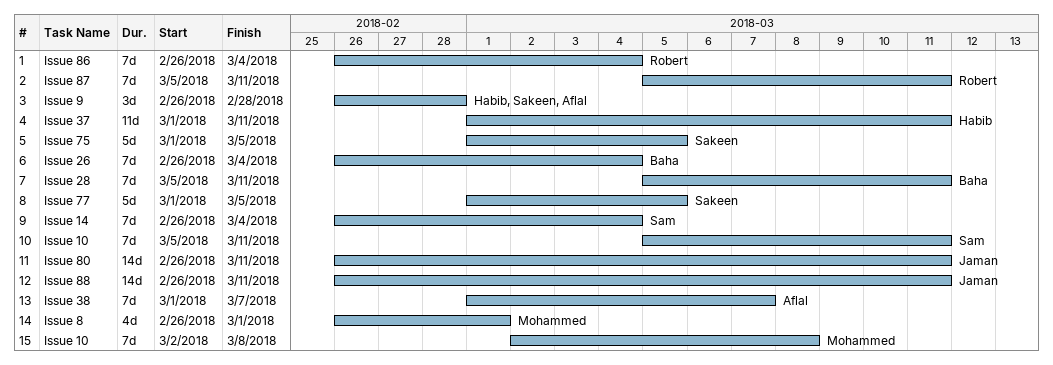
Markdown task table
| ID | Task | Duration | Start | Finish | Resources |
|---|---|---|---|---|---|
| 1 | Issue 86 | 7d | 2018-02-26 | 2018-03-04 | Robert |
| 2 | Issue 87 | 7d | 2018-03-05 | 2018-03-11 | Robert |
| 3 | Issue 9 | 3d | 2018-02-26 | 2018-02-28 | Habib, Sakeen, Aflal |
| 4 | Issue 37 | 11d | 2018-03-01 | 2018-03-11 | Habib |
| 5 | Issue 75 | 5d | 2018-03-01 | 2018-03-05 | Sakeen |
| 6 | Issue 26 | 7d | 2018-02-26 | 2018-03-04 | Baha |
| 7 | Issue 28 | 7d | 2018-03-05 | 2018-03-11 | Baha |
| 8 | Issue 77 | 5d | 2018-03-01 | 2018-03-05 | Sakeen |
| 9 | Issue 14 | 7d | 2018-02-26 | 2018-03-04 | Sam |
| 10 | Issue 10 | 7d | 2018-03-05 | 2018-03-11 | Sam |
| 11 | Issue 80 | 14d | 2018-02-26 | 2018-03-11 | Jaman |
| 12 | Issue 88 | 14d | 2018-02-26 | 2018-03-11 | Jaman |
| 13 | Issue 38 | 7d | 2018-03-01 | 2018-03-07 | Aflal |
| 14 | Issue 8 | 4d | 2018-02-26 | 2018-03-01 | Mohammed |
| 15 | Issue 10 | 7d | 2018-03-02 | 2018-03-08 | Mohammed |
